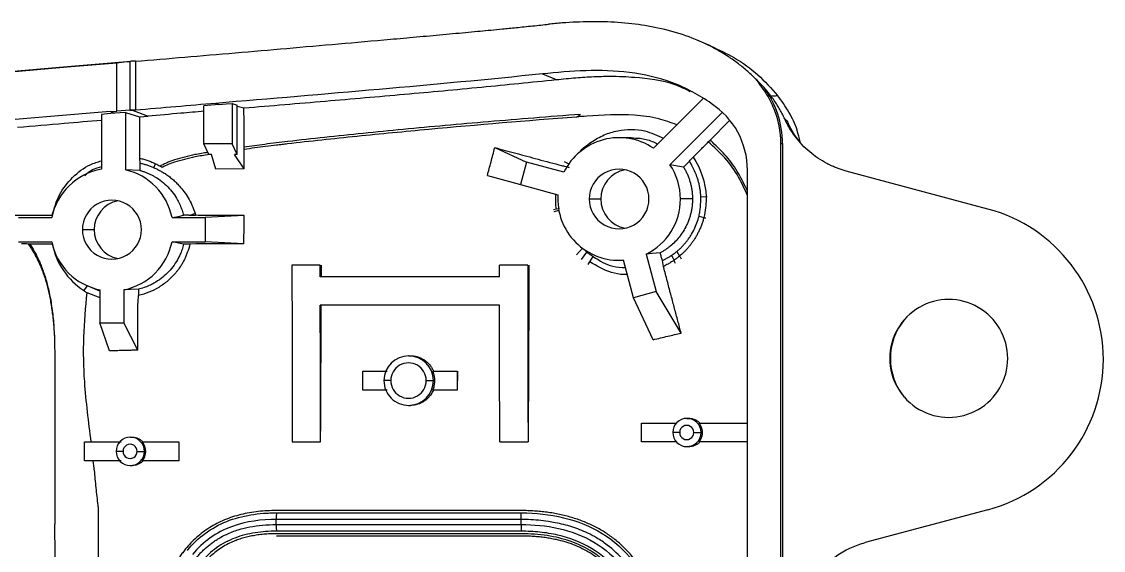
# Model space of a CAD drawing. Header units: millimetres. Extents: x 405 to 507, y -86 to 86.
# Drawn here: x 460.95 to 506.79, y 63.4 to 85.82 of the extents above; entities that cross this region are included whole.
import ezdxf

# ---------------------------------------------------------------- set-up
doc = ezdxf.new("R2010")
doc.units = ezdxf.units.MM

msp = doc.modelspace()

# ---------------------------------------------------------------- linework, layer by layer
at = {"color": 7, "linetype": 'Continuous', "lineweight": 25}
for p, q in [((490.143, 84.8), (489.601, 85.027)), ((464.985, 82.029), (464.985, 84.078)), ((465.534, 84.133), (465.574, 84.142)), ((465.534, 84.133), (465.534, 82.071)), ((465.781, 84.138), (465.781, 82.065)), ((483.016, 83.605), (483.605, 83.362)), ((487.723, 80.455), (489.849, 82.582)), ((465.531, 82.071), (464.985, 82.029)), ((465.781, 82.065), (465.534, 82.071)), ((469.303, 82.307), (468.674, 82.254)), ((468.674, 80.632), (468.674, 82.254)), ((469.177, 82.354), (469.303, 82.307)), ((469.874, 82.355), (470.086, 82.273)), ((469.874, 82.355), (469.874, 80.632)), ((470.086, 80.185), (470.086, 82.273)), ((464.33, 81.884), (464.33, 79.562)), ((464.706, 82.006), (464.985, 82.029)), ((464.706, 82.006), (464.901, 81.933)), ((465.35, 81.971), (464.901, 81.933)), ((465.35, 81.971), (465.947, 81.784)), ((465.35, 81.971), (465.35, 79.536)), ((465.672, 82.053), (466.307, 81.815)), ((465.947, 81.784), (466.307, 81.815)), ((490.647, 81.977), (488.424, 79.754)), ((493.289, 81.693), (493.388, 81.61)), ((490.923, 81.595), (490.14, 80.811)), ((486.779, 80.9), (486.27, 80.9)), ((490.048, 80.718), (490.14, 80.811)), ((469.874, 80.632), (468.674, 80.632)), ((468.886, 80.185), (468.674, 80.632)), ((470.086, 80.185), (469.874, 80.632)), ((470.375, 80.404), (470.375, 80.504)), ((481.002, 80.479), (482.344, 79.866)), ((493.109, 80.65), (493.109, 35.28)), ((493.109, 80.65), (493.193, 80.65)), ((493.193, 80.65), (493.193, -80.65)), ((465.95, 80.03), (465.962, 79.81)), ((465.962, 79.81), (465.961, 79.511)), ((466.555, 79.628), (466.625, 79.796)), ((468.998, 80.185), (468.886, 80.185)), ((469.176, 79.571), (468.998, 80.185)), ((470.086, 80.185), (469.973, 80.185)), ((470.375, 79.572), (469.973, 80.185)), ((482.344, 79.866), (482.087, 78.908)), ((483.933, 79.439), (482.344, 79.866)), ((489.246, 79.899), (488.999, 79.652)), ((465.961, 79.511), (465.35, 79.536)), ((470.375, 79.572), (469.176, 79.571)), ((483.906, 79.701), (484.15, 79.641)), ((488.999, 79.652), (488.424, 79.754)), ((491.709, 35.28), (491.709, 79.524)), ((501.899, 77.875), (495.894, 79.485)), ((480.69, 79.296), (482.087, 78.908)), ((482.087, 78.908), (483.677, 78.482)), ((489.73, 78.393), (490.003, 78.409)), ((485.005, 78.3), (485.495, 78.3)), ((489.379, 78.3), (488.869, 78.3)), ((460.819, 77.51), (462.226, 77.51)), ((467.324, 77.51), (468.731, 77.51)), ((467.996, 77.608), (467.807, 77.608)), ((468.042, 77.608), (467.996, 77.608)), ((468.042, 77.608), (468.324, 77.608)), ((468.426, 77.607), (468.324, 77.608)), ((470.387, 77.607), (468.731, 77.51)), ((468.731, 77.51), (468.731, 76.49)), ((483.746, 77.895), (483.493, 77.835)), ((489.658, 77.575), (489.861, 77.519)), ((489.883, 77.63), (489.861, 77.519)), ((463.525, 77), (464.025, 77)), ((460.819, 76.49), (462.226, 76.49)), ((461.295, 76.392), (461.229, 76.392)), ((467.324, 76.49), (468.731, 76.49)), ((467.815, 76.39), (467.324, 76.49)), ((468.084, 76.39), (467.815, 76.39)), ((468.333, 76.393), (468.084, 76.39)), ((470.367, 76.394), (468.731, 76.49)), ((484.833, 76.112), (484.908, 76.049)), ((484.674, 75.736), (484.908, 76.049)), ((485.031, 75.635), (485.176, 75.857)), ((486.27, 75.7), (486.453, 75.7)), ((486.877, 74.116), (486.451, 75.706)), ((487.409, 75.963), (487.835, 74.373)), ((488.152, 75.445), (488.102, 75.69)), ((488.72, 76.08), (488.835, 75.88)), ((481.202, 75), (481.202, 75.5)), ((463.719, 74.61), (463.58, 74.42)), ((464.265, 74.387), (463.673, 74.646)), ((464.265, 74.451), (464.265, 73.043)), ((465.285, 74.451), (465.285, 73.043)), ((465.904, 74.473), (465.903, 74.208)), ((487.835, 74.373), (486.877, 74.116)), ((488.897, 72.614), (487.835, 74.373)), ((465.881, 73.793), (465.889, 73.949)), ((465.889, 73.949), (465.903, 74.208)), ((487.711, 72.331), (486.877, 74.116)), ((464.265, 73.043), (465.285, 73.043)), ((464.674, 71.863), (464.265, 73.043)), ((465.875, 71.893), (465.285, 73.043)), ((477.352, 71.65), (477.435, 71.65)), ((497.739, 71.541), (497.765, 71.541)), ((475.41, 70.2), (475.409, 71)), ((475.409, 71), (476.438, 71)), ((476.595, 70.6), (476.302, 70.6)), ((478.095, 70.6), (478.401, 70.6)), ((478.379, 71), (479.407, 71)), ((479.407, 71), (479.408, 70.2)), ((479.427, 70.2), (479.431, 71)), ((476.439, 70.2), (475.41, 70.2)), ((479.408, 70.2), (478.379, 70.2)), ((477.352, 69.55), (477.425, 69.55)), ((487.211, 68), (487.211, 68.8)), ((487.211, 68.8), (488.696, 68.8)), ((489.143, 69), (489.24, 69)), ((489.652, 68.8), (491.709, 68.8)), ((488.837, 68.4), (488.544, 68.4)), ((489.437, 68.4), (489.743, 68.4)), ((463.617, 67.2), (463.616, 68)), ((463.616, 68), (465.168, 68)), ((465.555, 68.2), (465.64, 68.2)), ((466.063, 68), (467.615, 68)), ((467.615, 68), (467.616, 67.2)), ((467.629, 67.2), (467.633, 68)), ((473.613, 68), (473.62, 68)), ((482.409, 68), (482.414, 68)), ((488.696, 68), (487.211, 68)), ((491.709, 68), (489.653, 68)), ((465.248, 67.6), (464.955, 67.6)), ((465.848, 67.6), (466.155, 67.6)), ((489.143, 67.8), (489.238, 67.8)), ((465.169, 67.2), (463.617, 67.2)), ((463.973, 67.2), (464.007, 66.884)), ((465.555, 67), (465.646, 67)), ((467.616, 67.2), (466.063, 67.2)), ((501.899, 65.125), (496.701, 63.731)), ((471.742, 64.496), (471.742, 64.712)), ((482.12, 64.496), (482.12, 64.712))]:
    msp.add_line(p, q, dxfattribs=at)
at = {"color": 8, "linetype": 'Continuous', "lineweight": 25}
for p, q in [((483.939, 79.896), (484.136, 79.785)), ((483.716, 77.813), (483.504, 77.759)), ((484.716, 76.215), (484.46, 75.926)), ((463.71, 74.337), (464.265, 74.126))]:
    msp.add_line(p, q, dxfattribs=at)
at = {"color": 7, "linetype": 'Continuous', "lineweight": 25, "flags": 128}
for points in [[(459.619, 83.636), (462.548, 83.885), (465.574, 84.142)], [(460.187, 83.67), (462.874, 83.899), (464.985, 84.078)], [(464.985, 84.078), (465.293, 84.109), (465.534, 84.133)], [(465.781, 84.138), (465.665, 84.14), (465.574, 84.142)], [(492.855, 82.656), (492.779, 82.663), (492.702, 82.67)], [(465.531, 82.071), (465.61, 82.06), (465.672, 82.053)], [(469.303, 82.307), (469.622, 82.334), (469.874, 82.355)], [(470.086, 82.235), (470.198, 82.206), (470.373, 82.161)], [(464.706, 82.006), (462.176, 81.791), (460.187, 81.622)], [(464.901, 81.933), (464.581, 81.905), (464.33, 81.884)], [(490.222, 80.704), (490.181, 80.759), (490.14, 80.811)], [(489.405, 80.074), (489.411, 80.08), (489.415, 80.085)], [(467.324, 77.51), (467.596, 77.565), (467.807, 77.608)], [(489.861, 77.519), (489.907, 77.507), (489.944, 77.497)], [(470.367, 76.394), (470.372, 76.7), (470.377, 76.941)], [(488.015, 76.018), (487.676, 75.986), (487.409, 75.963)], [(473.655, 75), (473.656, 75.28), (473.658, 75.5)], [(484.962, 75.529), (485.001, 75.588), (485.031, 75.635)], [(488.178, 75.32), (488.164, 75.39), (488.152, 75.445)], [(465.904, 74.473), (465.558, 74.46), (465.285, 74.451)], [(462.355, 71.711), (462.355, 71.666), (462.356, 71.621)]]:
    msp.add_lwpolyline(points, dxfattribs=at)
at = {"color": 7, "linetype": 'Continuous', "lineweight": 25}
for centre, radius, start, end in [((488.346, 79.524), 3.363, 359.9976, 57.1396), ((486.27, 78.301), 2.599, 55.988, 154.0193), ((464.775, 77), 2.6, 99.8658, 168.6884), ((464.774, 77), 2.6, 11.312, 77.2057), ((486.27, 78.3), 1.264, 359.989, 180.011), ((486.759, 78.3), 1.265, 101.1724, 180.0055), ((486.268, 78.3), 2.6, 359.9994, 33.9992), ((486.27, 78.3), 2.6, 175.986, 273.9995), ((464.775, 77), 1.25, 359.989, 180.011), ((465.275, 77), 1.25, 101.5527, 180.0055), ((486.27, 78.3), 1.264, 179.989, 0.011), ((486.759, 78.3), 1.265, 179.9945, 258.8276), ((486.269, 78.3), 2.6, 296.0031, 0.0032), ((500.19, 71.5), 6.6, 285.0117, 74.9883), ((464.775, 77), 1.25, 179.989, 0.011), ((465.275, 77), 1.25, 179.9945, 258.4473), ((464.775, 77), 2.6, 191.3118, 258.6767), ((464.775, 77), 2.6, 281.3293, 348.6882), ((500.239, 71.542), 2.499, 359.9888, 180.0112), ((500.353, 71.542), 2.588, 140.7717, 180.0009), ((477.352, 70.6), 1.05, 90.0073, 180.0073), ((477.351, 70.6), 1.05, 359.9927, 89.9927), ((500.239, 71.541), 2.499, 179.9888, 0.0112), ((500.353, 71.541), 2.588, 179.9991, 219.2283), ((477.345, 70.6), 0.75, 359.9883, 180.0117), ((477.352, 70.6), 1.05, 179.9927, 269.9927), ((477.345, 70.6), 0.75, 179.9883, 0.0117), ((477.351, 70.6), 1.05, 270.0073, 0.0073), ((489.143, 68.4), 0.6, 90.0073, 180.0073), ((489.143, 68.4), 0.6, 359.9927, 89.9927), ((489.143, 68.4), 0.6, 179.9927, 269.9927), ((489.137, 68.4), 0.3, 359.9883, 180.0117), ((489.137, 68.4), 0.3, 179.9883, 0.0117), ((489.143, 68.4), 0.6, 270.0073, 0.0073), ((465.555, 67.6), 0.6, 90.0073, 180.0073), ((465.548, 67.6), 0.3, 359.9883, 180.0117), ((465.555, 67.6), 0.6, 359.9927, 89.9927), ((465.555, 67.6), 0.6, 179.9927, 269.9927), ((465.548, 67.6), 0.3, 179.9883, 0.0117), ((465.555, 67.6), 0.6, 270.0073, 0.0073)]:
    msp.add_arc(centre, radius, start, end, dxfattribs=at)
for points, knots in [([(492.043, 83.4), (491.982, 83.46), (491.86, 83.58), (491.67, 83.751), (491.474, 83.916), (491.272, 84.075), (491.063, 84.226), (490.849, 84.371), (490.628, 84.509), (490.402, 84.64), (489.904, 84.906), (489.086, 85.253), (487.953, 85.563), (486.789, 85.748), (485.63, 85.825), (484.645, 85.813), (483.958, 85.771), (483.567, 85.739), (483.373, 85.719), (483.276, 85.709)], [0, 0, 0, 0, 0.027324, 0.054627, 0.081943, 0.109307, 0.136753, 0.164315, 0.192026, 0.21992, 0.248028, 0.37247, 0.50332, 0.622554, 0.748894, 0.874449, 0.937465, 0.968895, 1, 1, 1, 1]), ([(465.781, 84.138), (467.142, 84.254), (468.557, 84.374), (470.729, 84.561), (471.46, 84.624), (472.92, 84.751), (473.649, 84.814), (475.11, 84.942), (475.844, 85.007), (476.945, 85.106), (477.311, 85.138), (478.056, 85.206), (478.432, 85.24), (478.987, 85.291), (479.17, 85.308), (479.534, 85.342), (479.716, 85.359), (480.061, 85.391), (480.224, 85.406), (480.536, 85.436), (480.686, 85.45), (480.994, 85.48), (481.153, 85.495), (481.503, 85.529), (481.694, 85.548), (482.124, 85.591), (482.366, 85.615), (482.845, 85.664), (483.077, 85.688), (483.276, 85.709)], [0, 0, 0, 0, 0.25, 0.25, 0.375, 0.375, 0.5, 0.5, 0.625, 0.625, 0.6875, 0.6875, 0.75, 0.75, 0.78125, 0.78125, 0.8125, 0.8125, 0.84375, 0.84375, 0.875, 0.875, 0.90625, 0.90625, 0.9375, 0.9375, 0.96875, 0.96875, 1, 1, 1, 1]), ([(490.139, 84.793), (490.485, 84.634), (491.2, 84.305), (492.173, 83.596), (492.717, 82.99), (492.988, 82.687)], [0, 0, 0, 0, 0.318439, 0.659614, 1, 1, 1, 1]), ([(490.176, 82.356), (489.92, 82.522), (489.659, 82.683), (489.115, 82.982), (488.828, 83.12), (487.942, 83.451), (487.323, 83.583), (485.472, 83.816), (484.234, 83.728), (483.016, 83.605)], [0, 0, 0, 0, 0.125, 0.125, 0.25, 0.25, 0.5, 0.5, 1, 1, 1, 1]), ([(483.605, 83.362), (483.884, 83.389), (484.412, 83.441), (485.164, 83.491), (485.828, 83.509), (486.406, 83.5), (487.335, 83.437), (488.329, 83.322), (489.068, 82.967), (489.284, 82.863)], [0, 0, 0, 0, 0.145608, 0.276017, 0.39111, 0.49099, 0.575826, 0.87585, 1, 1, 1, 1]), ([(470.373, 82.161), (471.523, 82.258), (473.792, 82.449), (477.148, 82.74), (480.409, 83.037), (482.55, 83.255), (483.605, 83.362)], [0, 0, 0, 0, 0.2605516, 0.5140405, 0.7605085, 1, 1, 1, 1]), ([(492.043, 83.4), (492.118, 83.299), (492.192, 83.198), (492.341, 82.996), (492.416, 82.894), (492.618, 82.577), (492.962, 81.905), (493.109, 81.154), (493.109, 80.65)], [0, 0, 0, 0, 0.125, 0.125, 0.25, 0.25, 0.5, 1, 1, 1, 1]), ([(492.41, 83.028), (492.396, 83.043), (492.367, 83.075), (492.326, 83.119), (492.281, 83.166), (492.233, 83.215), (492.175, 83.273), (492.11, 83.337), (492.066, 83.378), (492.043, 83.4)], [0, 0, 0, 0, 0.090002, 0.185302, 0.285955, 0.420494, 0.571459, 0.775258, 1, 1, 1, 1]), ([(492.702, 82.67), (492.678, 82.701), (492.631, 82.761), (492.535, 82.882), (492.46, 82.969), (492.41, 83.028)], [0, 0, 0, 0, 0.250632, 0.500853, 1, 1, 1, 1]), ([(493.289, 81.693), (493.257, 81.76), (493.194, 81.894), (493.086, 82.091), (492.969, 82.287), (492.841, 82.481), (492.749, 82.607), (492.702, 82.67)], [0, 0, 0, 0, 0.193531, 0.389904, 0.589521, 0.792765, 1, 1, 1, 1]), ([(493.942, 80.72), (493.904, 80.886), (493.8, 81.327), (493.486, 82.001), (493.154, 82.459), (492.988, 82.687)], [0, 0, 0, 0, 0.231402, 0.615932, 1, 1, 1, 1]), ([(460.777, 81.345), (461.436, 81.401), (462.621, 81.502), (463.805, 81.602), (464.33, 81.647)], [0, 0, 0, 0, 0.556798, 1, 1, 1, 1]), ([(468.674, 82.017), (468.348, 81.989), (467.559, 81.922), (466.77, 81.855), (466.307, 81.815)], [0, 0, 0, 0, 0.413135, 1, 1, 1, 1]), ([(484.458, 81.775), (482.351, 81.614), (480.264, 81.439), (477.18, 81.154), (476.159, 81.055), (474.16, 80.851), (473.177, 80.745), (472.216, 80.635)], [0, 0, 0, 0, 0.5, 0.5, 0.75, 0.75, 1, 1, 1, 1]), ([(484.63, 81.888), (483.97, 81.837), (482.672, 81.737), (480.761, 81.578), (478.92, 81.417), (477.148, 81.253), (475.445, 81.085), (473.812, 80.915), (472.748, 80.794), (472.227, 80.736)], [0, 0, 0, 0, 0.15948, 0.313413, 0.461802, 0.60465, 0.741962, 0.873744, 1, 1, 1, 1]), ([(484.458, 81.775), (484.487, 81.794), (484.543, 81.833), (484.601, 81.87), (484.63, 81.888)], [0, 0, 0, 0, 0.500144, 1, 1, 1, 1]), ([(488.714, 81.446), (488.461, 81.538), (487.88, 81.749), (486.59, 81.923), (485.57, 81.854), (484.897, 81.809)], [0, 0, 0, 0, 0.208695, 0.47805, 1, 1, 1, 1]), ([(495.894, 79.485), (495.838, 79.501), (495.725, 79.532), (495.558, 79.589), (495.394, 79.653), (495.233, 79.724), (494.996, 79.842), (494.692, 80.023), (494.34, 80.289), (494.02, 80.592), (493.766, 80.892), (493.569, 81.173), (493.417, 81.427), (493.331, 81.604), (493.289, 81.693)], [0, 0, 0, 0, 0.049964, 0.099795, 0.14959, 0.199446, 0.249461, 0.37446, 0.499618, 0.624127, 0.748796, 0.832571, 0.916153, 1, 1, 1, 1]), ([(493.388, 81.61), (493.512, 81.333), (493.648, 81.033), (493.87, 80.797), (493.888, 80.778)], [0, 0, 0, 0, 0.919423, 1, 1, 1, 1]), ([(484.598, 80.281), (484.599, 80.282), (484.727, 80.457), (485.078, 80.716), (485.617, 81.035), (486.381, 81.262), (487.281, 81.282), (487.886, 80.995), (488.142, 80.874)], [0, 0, 0, 0, 0.00046, 0.168334, 0.330495, 0.486194, 0.782624, 1, 1, 1, 1]), ([(472.227, 80.736), (471.902, 80.697), (471.285, 80.623), (470.668, 80.542), (470.375, 80.504)], [0, 0, 0, 0, 0.525576, 1, 1, 1, 1]), ([(486.778, 80.889), (486.905, 80.888), (487.206, 80.884), (487.589, 80.79), (487.822, 80.671), (487.899, 80.631)], [0, 0, 0, 0, 0.326756, 0.775709, 1, 1, 1, 1]), ([(489.415, 80.085), (489.52, 80.189), (489.731, 80.401), (489.942, 80.612), (490.048, 80.718)], [0, 0, 0, 0, 0.49551, 1, 1, 1, 1]), ([(491.709, 78.445), (491.59, 78.71), (491.334, 79.277), (490.785, 80.063), (490.292, 80.501), (490.048, 80.718)], [0, 0, 0, 0, 0.305817, 0.656352, 1, 1, 1, 1]), ([(472.216, 80.635), (472.148, 80.626), (472.065, 80.617), (471.909, 80.598), (471.832, 80.589), (471.6, 80.56), (471.445, 80.541), (470.984, 80.484), (470.678, 80.444), (470.375, 80.404)], [0, 0, 0, 0, 0.125, 0.125, 0.25, 0.25, 0.5, 0.5, 1, 1, 1, 1]), ([(470.375, 79.572), (470.376, 79.71), (470.376, 79.988), (470.375, 80.265), (470.375, 80.404)], [0, 0, 0, 0, 0.499356, 1, 1, 1, 1]), ([(480.69, 79.296), (480.715, 79.39), (480.765, 79.582), (480.841, 79.873), (480.92, 80.173), (480.974, 80.376), (481.002, 80.479)], [0, 0, 0, 0, 0.23975, 0.486328, 0.739742, 1, 1, 1, 1]), ([(481.002, 80.479), (481.298, 80.399), (481.909, 80.235), (482.853, 79.982), (483.5, 79.808), (483.833, 79.719)], [0, 0, 0, 0, 0.3138, 0.6471, 1, 1, 1, 1]), ([(462.243, 77.608), (462.33, 77.906), (462.504, 78.501), (463.087, 79.234), (463.712, 79.735), (464.169, 79.869), (464.33, 79.917)], [0, 0, 0, 0, 0.2822354, 0.5647573, 0.8473324, 1, 1, 1, 1]), ([(465.95, 80.03), (466.009, 80.016), (466.126, 79.987), (466.297, 79.932), (466.464, 79.87), (466.571, 79.82), (466.625, 79.796)], [0, 0, 0, 0, 0.2543694, 0.5052975, 0.7535704, 1, 1, 1, 1]), ([(466.555, 79.628), (466.507, 79.647), (466.412, 79.686), (466.264, 79.735), (466.115, 79.777), (466.013, 79.799), (465.962, 79.81)], [0, 0, 0, 0, 0.248543, 0.497775, 0.748131, 1, 1, 1, 1]), ([(466.625, 79.796), (466.657, 79.78), (466.721, 79.748), (466.784, 79.713), (466.815, 79.695)], [0, 0, 0, 0, 0.49801, 1, 1, 1, 1]), ([(467.43, 79.961), (467.377, 79.942), (467.272, 79.904), (467.117, 79.839), (466.964, 79.77), (466.865, 79.72), (466.815, 79.695)], [0, 0, 0, 0, 0.251374, 0.501634, 0.751076, 1, 1, 1, 1]), ([(468.899, 80.185), (468.697, 80.153), (468.199, 80.076), (467.714, 79.941), (467.425, 79.861)], [0, 0, 0, 0, 0.404936, 1, 1, 1, 1]), ([(489.73, 78.393), (489.728, 78.446), (489.722, 78.552), (489.702, 78.709), (489.675, 78.867), (489.637, 79.023), (489.582, 79.212), (489.5, 79.429), (489.386, 79.671), (489.293, 79.823), (489.246, 79.899)], [0, 0, 0, 0, 0.099172, 0.198434, 0.2981, 0.398484, 0.499892, 0.666105, 0.832383, 1, 1, 1, 1]), ([(464.33, 79.665), (464.202, 79.629), (463.939, 79.555), (463.73, 79.377), (463.623, 79.286)], [0, 0, 0, 0, 0.483985, 1, 1, 1, 1]), ([(465.961, 79.511), (466.006, 79.498), (466.095, 79.473), (466.225, 79.426), (466.353, 79.372), (466.479, 79.311), (466.663, 79.21), (466.894, 79.052), (467.154, 78.817), (467.379, 78.552), (467.547, 78.288), (467.666, 78.044), (467.75, 77.827), (467.788, 77.68), (467.807, 77.608)], [0, 0, 0, 0, 0.0497472, 0.0994742, 0.1492913, 0.1993163, 0.2496725, 0.375277, 0.4996565, 0.6269795, 0.7497685, 0.8363779, 0.9195432, 1, 1, 1, 1]), ([(466.555, 79.628), (466.607, 79.605), (466.715, 79.557), (466.873, 79.472), (467.031, 79.375), (467.188, 79.264), (467.344, 79.14), (467.495, 79.001), (467.66, 78.829), (467.836, 78.614), (468.014, 78.345), (468.179, 78.034), (468.259, 77.804), (468.301, 77.684)], [0, 0, 0, 0, 0.064103, 0.130516, 0.199313, 0.270566, 0.344339, 0.420688, 0.499662, 0.609366, 0.729118, 0.85919, 1, 1, 1, 1]), ([(488.999, 79.652), (489.026, 79.607), (489.079, 79.517), (489.148, 79.376), (489.208, 79.232), (489.26, 79.085), (489.303, 78.935), (489.324, 78.832), (489.334, 78.781)], [0, 0, 0, 0, 0.16765, 0.334097, 0.499945, 0.665805, 0.832288, 1, 1, 1, 1]), ([(489.334, 78.781), (489.343, 78.728), (489.361, 78.623), (489.376, 78.462), (489.378, 78.354), (489.379, 78.3)], [0, 0, 0, 0, 0.330883, 0.66416, 1, 1, 1, 1]), ([(489.716, 77.995), (489.722, 78.062), (489.734, 78.194), (489.731, 78.327), (489.73, 78.393)], [0, 0, 0, 0, 0.503185, 1, 1, 1, 1]), ([(489.379, 78.3), (489.378, 78.245), (489.376, 78.137), (489.36, 77.974), (489.335, 77.812), (489.299, 77.652), (489.252, 77.494), (489.195, 77.337), (489.11, 77.144), (488.989, 76.923), (488.824, 76.687), (488.639, 76.476), (488.5, 76.357), (488.431, 76.297)], [0, 0, 0, 0, 0.0707, 0.141327, 0.212028, 0.282987, 0.354421, 0.426578, 0.499722, 0.630123, 0.755631, 0.878272, 1, 1, 1, 1]), ([(489.658, 77.575), (489.671, 77.645), (489.697, 77.784), (489.71, 77.925), (489.716, 77.995)], [0, 0, 0, 0, 0.503307, 1, 1, 1, 1]), ([(470.387, 77.607), (470.006, 77.607), (469.352, 77.607), (468.699, 77.607), (468.426, 77.607)], [0, 0, 0, 0, 0.581631, 1, 1, 1, 1]), ([(470.377, 76.941), (470.378, 77.051), (470.382, 77.272), (470.385, 77.495), (470.387, 77.607)], [0, 0, 0, 0, 0.500191, 1, 1, 1, 1]), ([(488.72, 76.08), (488.756, 76.11), (488.828, 76.171), (488.93, 76.271), (489.03, 76.378), (489.125, 76.494), (489.217, 76.617), (489.329, 76.787), (489.453, 77.009), (489.574, 77.286), (489.63, 77.478), (489.658, 77.575)], [0, 0, 0, 0, 0.079753, 0.1605378, 0.2426447, 0.326381, 0.4120649, 0.5000204, 0.6677541, 0.8338334, 1, 1, 1, 1]), ([(489.861, 77.519), (489.846, 77.463), (489.815, 77.352), (489.759, 77.192), (489.697, 77.039), (489.63, 76.895), (489.558, 76.759), (489.483, 76.631), (489.405, 76.511), (489.325, 76.399), (489.244, 76.295), (489.162, 76.198), (489.08, 76.108), (488.998, 76.026), (488.916, 75.95), (488.862, 75.903), (488.835, 75.88)], [0, 0, 0, 0, 0.08812, 0.173611, 0.2565, 0.336803, 0.414533, 0.489699, 0.562312, 0.632382, 0.699918, 0.764932, 0.827436, 0.887441, 0.944959, 1, 1, 1, 1]), ([(461.229, 76.392), (461.267, 76.336), (461.345, 76.224), (461.454, 76.048), (461.558, 75.862), (461.655, 75.666), (461.747, 75.462), (461.831, 75.249), (461.91, 75.027), (461.982, 74.797), (462.047, 74.559), (462.105, 74.313), (462.158, 74.06), (462.203, 73.799), (462.243, 73.531), (462.276, 73.256), (462.304, 72.974), (462.326, 72.684), (462.336, 72.489), (462.341, 72.39)], [0, 0, 0, 0, 0.04798, 0.097223, 0.147746, 0.199567, 0.252706, 0.307182, 0.363014, 0.420219, 0.478814, 0.538815, 0.600238, 0.663104, 0.727439, 0.793288, 0.860676, 0.929592, 1, 1, 1, 1]), ([(461.295, 76.392), (461.333, 76.332), (461.408, 76.213), (461.512, 76.032), (461.608, 75.85), (461.695, 75.667), (461.814, 75.39), (461.952, 75), (462.099, 74.452), (462.218, 73.828), (462.305, 73.125), (462.329, 72.64), (462.341, 72.39)], [0, 0, 0, 0, 0.050755, 0.10062, 0.14966, 0.197946, 0.245553, 0.365945, 0.493425, 0.652154, 0.820778, 1, 1, 1, 1]), ([(467.815, 76.39), (467.805, 76.351), (467.785, 76.274), (467.749, 76.16), (467.701, 76.03), (467.637, 75.884), (467.527, 75.672), (467.362, 75.421), (467.127, 75.153), (466.859, 74.918), (466.597, 74.747), (466.353, 74.623), (466.135, 74.536), (465.982, 74.494), (465.904, 74.473)], [0, 0, 0, 0, 0.04227, 0.083799, 0.125019, 0.187143, 0.24964, 0.374877, 0.499087, 0.620202, 0.749017, 0.829643, 0.913076, 1, 1, 1, 1]), ([(470.367, 76.394), (469.983, 76.401), (469.618, 76.401), (468.961, 76.397), (468.672, 76.392), (468.446, 76.395)], [0, 0, 0, 0, 0.5, 0.5, 1, 1, 1, 1]), ([(484.718, 76.217), (484.737, 76.199), (484.774, 76.164), (484.813, 76.129), (484.833, 76.112)], [0, 0, 0, 0, 0.4993063, 1, 1, 1, 1]), ([(488.428, 76.295), (488.396, 76.269), (488.331, 76.218), (488.229, 76.146), (488.124, 76.079), (488.051, 76.038), (488.015, 76.018)], [0, 0, 0, 0, 0.251563, 0.501402, 0.750538, 1, 1, 1, 1]), ([(467.97, 76.025), (467.951, 75.975), (467.915, 75.876), (467.849, 75.731), (467.775, 75.591), (467.68, 75.435), (467.581, 75.297), (467.507, 75.206), (467.481, 75.174)], [0, 0, 0, 0, 0.161898, 0.323198, 0.483902, 0.644083, 0.875114, 1, 1, 1, 1]), ([(484.908, 76.049), (484.951, 76.015), (485.038, 75.948), (485.13, 75.887), (485.176, 75.857)], [0, 0, 0, 0, 0.494803, 1, 1, 1, 1]), ([(485.176, 75.857), (485.441, 75.687), (485.858, 75.418), (486.353, 75.402), (486.534, 75.396)], [0, 0, 0, 0, 0.63322, 1, 1, 1, 1]), ([(488.102, 75.69), (488.087, 75.744), (488.058, 75.854), (488.029, 75.963), (488.015, 76.018)], [0, 0, 0, 0, 0.49599, 1, 1, 1, 1]), ([(488.102, 75.69), (488.142, 75.71), (488.224, 75.751), (488.344, 75.818), (488.421, 75.866), (488.46, 75.89)], [0, 0, 0, 0, 0.3304241, 0.6638406, 1, 1, 1, 1]), ([(488.594, 75.7), (488.559, 75.676), (488.478, 75.622), (488.332, 75.535), (488.216, 75.477), (488.152, 75.445)], [0, 0, 0, 0, 0.246504, 0.580486, 1, 1, 1, 1]), ([(488.461, 75.891), (488.506, 75.921), (488.595, 75.981), (488.679, 76.047), (488.72, 76.08)], [0, 0, 0, 0, 0.511165, 1, 1, 1, 1]), ([(488.462, 75.89), (488.47, 75.889), (488.488, 75.887), (488.507, 75.876), (488.521, 75.861), (488.532, 75.837), (488.549, 75.799), (488.57, 75.751), (488.586, 75.715), (488.594, 75.7)], [0, 0, 0, 0, 0.072108, 0.151795, 0.241796, 0.327004, 0.493221, 0.777521, 1, 1, 1, 1]), ([(488.835, 75.88), (488.806, 75.857), (488.757, 75.817), (488.677, 75.756), (488.624, 75.72), (488.594, 75.7)], [0, 0, 0, 0, 0.362412, 0.634603, 1, 1, 1, 1]), ([(472.406, 75.5), (472.407, 74.25), (472.41, 71.75), (472.412, 69.25), (472.413, 68)], [0, 0, 0, 0, 0.499972, 1, 1, 1, 1]), ([(482.401, 75.5), (482.402, 74.25), (482.405, 71.75), (482.408, 69.25), (482.409, 68)], [0, 0, 0, 0, 0.50002, 1, 1, 1, 1]), ([(482.45, 75.5), (482.444, 74.212), (482.432, 71.713), (482.42, 69.212), (482.414, 68)], [0, 0, 0, 0, 0.515314, 1, 1, 1, 1]), ([(488.897, 72.614), (488.851, 72.786), (488.758, 73.134), (488.618, 73.663), (488.474, 74.204), (488.327, 74.758), (488.228, 75.131), (488.178, 75.32)], [0, 0, 0, 0, 0.190182, 0.385218, 0.585166, 0.790077, 1, 1, 1, 1]), ([(467.481, 75.174), (467.378, 75.05), (467.264, 74.934), (467.022, 74.726), (466.637, 74.449), (466.201, 74.277), (465.903, 74.208)], [0, 0, 0, 0, 0.25, 0.25, 0.5, 1, 1, 1, 1]), ([(481.202, 75), (479.927, 75), (477.395, 75), (474.862, 75), (473.606, 75)], [0, 0, 0, 0, 0.50385, 1, 1, 1, 1]), ([(463.711, 74.337), (463.653, 73.705), (463.536, 72.447), (463.585, 70.324), (463.776, 68.85), (463.886, 68)], [0, 0, 0, 0, 0.299298, 0.595716, 1, 1, 1, 1]), ([(465.875, 71.893), (465.876, 72.095), (465.877, 72.507), (465.879, 73.14), (465.88, 73.572), (465.881, 73.793)], [0, 0, 0, 0, 0.318436, 0.65176, 1, 1, 1, 1]), ([(481.204, 73.8), (479.944, 73.8), (477.412, 73.8), (474.88, 73.8), (473.607, 73.8)], [0, 0, 0, 0, 0.497479, 1, 1, 1, 1]), ([(473.613, 68), (473.612, 68.967), (473.61, 70.9), (473.608, 72.833), (473.607, 73.8)], [0, 0, 0, 0, 0.500022, 1, 1, 1, 1]), ([(473.62, 68), (473.624, 68.965), (473.634, 70.899), (473.644, 72.832), (473.649, 73.8)], [0, 0, 0, 0, 0.499287, 1, 1, 1, 1]), ([(481.209, 68), (481.208, 68.967), (481.207, 70.9), (481.205, 72.833), (481.204, 73.8)], [0, 0, 0, 0, 0.499984, 1, 1, 1, 1]), ([(487.711, 72.331), (487.816, 72.357), (488.024, 72.408), (488.327, 72.481), (488.617, 72.549), (488.805, 72.593), (488.897, 72.614)], [0, 0, 0, 0, 0.262897, 0.516971, 0.762551, 1, 1, 1, 1]), ([(465.875, 71.893), (465.821, 71.891), (465.708, 71.888), (465.53, 71.882), (465.337, 71.876), (465.13, 71.871), (464.908, 71.867), (464.753, 71.864), (464.674, 71.863)], [0, 0, 0, 0, 0.145956, 0.300682, 0.463833, 0.63503, 0.813884, 1, 1, 1, 1]), ([(477.435, 71.65), (477.47, 71.649), (477.539, 71.647), (477.642, 71.631), (477.76, 71.601), (477.889, 71.551), (478.023, 71.474), (478.144, 71.378), (478.249, 71.265), (478.339, 71.139), (478.381, 71.046), (478.402, 71)], [0, 0, 0, 0, 0.083252, 0.16651, 0.250603, 0.375225, 0.499856, 0.624015, 0.750022, 0.87556, 1, 1, 1, 1]), ([(478.379, 70.2), (478.391, 70.232), (478.415, 70.293), (478.437, 70.385), (478.452, 70.473), (478.458, 70.555), (478.459, 70.631), (478.454, 70.7), (478.446, 70.763), (478.435, 70.819), (478.424, 70.868), (478.411, 70.91), (478.4, 70.946), (478.389, 70.975), (478.382, 70.992), (478.379, 71)], [0, 0, 0, 0, 0.123587, 0.239401, 0.347439, 0.4477, 0.540185, 0.624892, 0.70182, 0.770968, 0.832337, 0.885925, 0.931731, 0.969757, 1, 1, 1, 1]), ([(478.398, 70.2), (478.384, 70.169), (478.356, 70.106), (478.302, 70.018), (478.231, 69.922), (478.136, 69.821), (478.014, 69.726), (477.879, 69.649), (477.733, 69.593), (477.581, 69.557), (477.477, 69.552), (477.425, 69.55)], [0, 0, 0, 0, 0.083778, 0.167194, 0.251023, 0.376418, 0.500862, 0.625376, 0.750051, 0.875284, 1, 1, 1, 1]), ([(489.24, 69), (489.267, 68.999), (489.32, 68.997), (489.397, 68.982), (489.466, 68.959), (489.526, 68.931), (489.577, 68.901), (489.626, 68.865), (489.656, 68.837), (489.672, 68.823)], [0, 0, 0, 0, 0.167629, 0.33352, 0.499617, 0.625476, 0.749535, 0.872899, 1, 1, 1, 1]), ([(489.653, 68), (489.668, 68.019), (489.699, 68.056), (489.737, 68.119), (489.767, 68.185), (489.789, 68.255), (489.802, 68.327), (489.808, 68.423), (489.793, 68.543), (489.743, 68.682), (489.682, 68.76), (489.652, 68.8)], [0, 0, 0, 0, 0.083425, 0.166851, 0.25028, 0.333711, 0.417144, 0.500579, 0.662592, 0.829062, 1, 1, 1, 1]), ([(465.64, 68.2), (465.661, 68.199), (465.703, 68.198), (465.766, 68.188), (465.827, 68.172), (465.905, 68.141), (465.998, 68.089), (466.058, 68.03), (466.088, 68)], [0, 0, 0, 0, 0.12556, 0.249723, 0.373994, 0.499875, 0.749364, 1, 1, 1, 1]), ([(466.063, 67.2), (466.161, 67.309), (466.216, 67.454), (466.216, 67.746), (466.16, 67.891), (466.063, 68)], [0, 0, 0, 0, 0.5, 0.5, 1, 1, 1, 1]), ([(489.693, 68), (489.676, 67.983), (489.644, 67.949), (489.589, 67.907), (489.531, 67.872), (489.468, 67.842), (489.424, 67.829), (489.401, 67.822)], [0, 0, 0, 0, 0.197653, 0.394281, 0.592113, 0.793332, 1, 1, 1, 1]), ([(489.401, 67.822), (489.398, 67.821), (489.391, 67.819), (489.378, 67.816), (489.354, 67.811), (489.321, 67.805), (489.279, 67.801), (489.251, 67.8), (489.238, 67.8)], [0, 0, 0, 0, 0.062854, 0.125607, 0.250853, 0.500609, 0.750901, 1, 1, 1, 1]), ([(466.092, 67.2), (466.077, 67.185), (466.049, 67.154), (466, 67.115), (465.948, 67.08), (465.873, 67.042), (465.773, 67.007), (465.688, 67.002), (465.646, 67)], [0, 0, 0, 0, 0.126403, 0.251074, 0.375397, 0.500764, 0.750883, 1, 1, 1, 1]), ([(464.007, 66.884), (464.009, 66.868), (464.013, 66.841), (464.02, 66.814), (464.023, 66.802)], [0, 0, 0, 0, 0.553856, 1, 1, 1, 1]), ([(464.024, 66.801), (464.047, 66.555), (464.07, 66.308), (464.121, 65.813), (464.15, 65.566), (464.178, 65.317)], [0, 0, 0, 0, 0.5, 0.5, 1, 1, 1, 1]), ([(464.189, 65.234), (464.198, 64.798), (464.197, 64.36), (464.196, 63.482), (464.195, 63.043), (464.194, 61.727), (464.196, 60.85), (464.197, 59.973)], [0, 0, 0, 0, 0.25, 0.25, 0.5, 0.5, 1, 1, 1, 1]), ([(471.753, 65.089), (471.752, 65.089), (471.621, 65.089), (471.362, 65.082), (470.978, 65.052), (470.605, 65), (470.242, 64.924), (469.89, 64.823), (469.551, 64.698), (469.226, 64.547), (468.919, 64.371), (468.631, 64.173), (468.364, 63.955), (468.117, 63.721), (467.972, 63.55), (467.9, 63.465)], [0, 0, 0, 0, 0.000565, 0.090917, 0.179583, 0.266599, 0.352116, 0.436418, 0.519875, 0.602452, 0.684075, 0.764803, 0.844488, 0.922923, 1, 1, 1, 1]), ([(467.973, 63.402), (468.188, 63.669), (468.443, 63.911), (469.007, 64.325), (469.316, 64.498), (469.969, 64.76), (470.311, 64.851), (470.84, 64.939), (471.018, 64.96), (471.29, 64.981), (471.426, 64.989), (471.563, 64.992), (471.655, 64.994), (471.699, 64.994), (471.747, 64.994)], [0, 0, 0, 0, 0.25, 0.25, 0.5, 0.5, 0.75, 0.75, 0.875, 0.875, 0.9375, 0.96875, 0.96875, 1, 1, 1, 1]), ([(471.742, 64.712), (471.123, 64.712), (470.475, 64.639), (469.215, 64.174), (468.62, 63.763), (468.186, 63.223)], [0, 0, 0, 0, 0.5, 0.5, 1, 1, 1, 1]), ([(471.747, 64.994), (471.746, 64.975), (471.744, 64.936), (471.742, 64.833), (471.742, 64.77), (471.742, 64.712)], [0, 0, 0, 0, 0.5, 0.5, 1, 1, 1, 1]), ([(482.12, 64.712), (482.12, 64.77), (482.12, 64.833), (482.122, 64.936), (482.124, 64.975), (482.126, 64.994)], [0, 0, 0, 0, 0.5, 0.5, 1, 1, 1, 1]), ([(487.449, 61.299), (487.429, 61.353), (487.372, 61.509), (487.242, 61.807), (487.035, 62.201), (486.77, 62.604), (486.366, 63.109), (485.891, 63.558), (485.354, 63.919), (484.855, 64.184), (484.272, 64.412), (483.707, 64.554), (483.232, 64.637), (482.852, 64.683), (482.466, 64.708), (482.223, 64.711), (482.12, 64.712)], [0, 0, 0, 0, 0.0255149, 0.0734223, 0.1437213, 0.2222205, 0.2863559, 0.42926, 0.50928, 0.5717594, 0.6788896, 0.7853488, 0.8287809, 0.8924115, 0.9543368, 1, 1, 1, 1]), ([(482.126, 64.994), (483.333, 64.994), (484.558, 64.737), (486.053, 63.811), (486.493, 63.41), (487.227, 62.481), (487.518, 61.953), (487.718, 61.397)], [0, 0, 0, 0, 0.5, 0.5, 0.75, 0.75, 1, 1, 1, 1]), ([(487.818, 61.43), (487.791, 61.501), (487.738, 61.644), (487.646, 61.855), (487.546, 62.063), (487.436, 62.269), (487.317, 62.471), (487.189, 62.67), (487.052, 62.864), (486.906, 63.053), (486.751, 63.236), (486.587, 63.413), (486.415, 63.583), (486.234, 63.746), (486.044, 63.901), (485.847, 64.047), (485.64, 64.184), (485.426, 64.312), (485.205, 64.429), (484.976, 64.536), (484.741, 64.634), (484.499, 64.722), (484.252, 64.8), (484, 64.869), (483.743, 64.928), (483.482, 64.978), (483.217, 65.019), (482.949, 65.05), (482.678, 65.072), (482.405, 65.086), (482.223, 65.088), (482.131, 65.089)], [0, 0, 0, 0, 0.031458, 0.063167, 0.095117, 0.127295, 0.15969, 0.192287, 0.225076, 0.258042, 0.291165, 0.324437, 0.357862, 0.391446, 0.425199, 0.459135, 0.493274, 0.52763, 0.562215, 0.597064, 0.632203, 0.667652, 0.70342, 0.739512, 0.775923, 0.812641, 0.84965, 0.886924, 0.924432, 0.962138, 1, 1, 1, 1]), ([(462.382, 12.475), (462.383, 12.485), (462.387, 12.516), (462.389, 12.579), (462.391, 12.674), (462.392, 12.791), (462.392, 12.92), (462.392, 13.152), (462.392, 13.607), (462.391, 14.489), (462.391, 16.316), (462.39, 20.058), (462.388, 27.683), (462.382, 40.491), (462.374, 53.49), (462.365, 62.137), (462.364, 64.513), (462.364, 64.516)], [0, 0, 0, 0, 0.000621, 0.001815, 0.003624, 0.006064, 0.008569, 0.011051, 0.01945, 0.034792, 0.06189, 0.124717, 0.250461, 0.50131, 0.862943, 0.999868, 1, 1, 1, 1]), ([(468.354, 63.087), (468.393, 63.134), (468.47, 63.227), (468.595, 63.358), (468.726, 63.484), (468.863, 63.602), (469.006, 63.713), (469.154, 63.817), (469.358, 63.945), (469.677, 64.115), (470.116, 64.282), (470.631, 64.408), (471.171, 64.484), (471.547, 64.492), (471.742, 64.496)], [0, 0, 0, 0, 0.047798, 0.095551, 0.143265, 0.190937, 0.238554, 0.2861, 0.333862, 0.428278, 0.57117, 0.703244, 0.846286, 1, 1, 1, 1]), ([(471.746, 64.215), (471.441, 64.214), (471.139, 64.195), (470.55, 64.104), (470.262, 64.031), (469.713, 63.821), (469.452, 63.682), (469.095, 63.426), (468.925, 63.286), (468.745, 63.104), (468.671, 63.022), (468.623, 62.966), (468.601, 62.939), (468.577, 62.909)], [0, 0, 0, 0, 0.25, 0.25, 0.5, 0.5, 0.75, 0.75, 0.875, 0.9375, 0.96875, 0.96875, 1, 1, 1, 1]), ([(471.742, 64.496), (471.742, 64.439), (471.742, 64.376), (471.744, 64.273), (471.745, 64.234), (471.746, 64.215)], [0, 0, 0, 0, 0.5, 0.5, 1, 1, 1, 1]), ([(482.12, 64.496), (482.119, 64.439), (482.119, 64.376), (482.121, 64.273), (482.122, 64.234), (482.123, 64.214)], [0, 0, 0, 0, 0.5, 0.5, 1, 1, 1, 1]), ([(482.12, 64.496), (483.177, 64.496), (484.247, 64.311), (486.163, 63.184), (486.874, 62.264), (487.246, 61.226)], [0, 0, 0, 0, 0.5, 0.5, 1, 1, 1, 1]), ([(486.986, 61.129), (486.812, 61.617), (486.56, 62.074), (485.923, 62.877), (485.54, 63.22), (484.652, 63.753), (484.173, 63.935), (483.422, 64.108), (483.167, 64.149), (482.778, 64.189), (482.648, 64.199), (482.387, 64.211), (482.257, 64.214), (482.123, 64.214)], [0, 0, 0, 0, 0.25, 0.25, 0.5, 0.5, 0.75, 0.75, 0.875, 0.875, 0.9375, 0.9375, 1, 1, 1, 1]), ([(471.753, 64.106), (471.661, 64.105), (471.48, 64.102), (471.215, 64.085), (470.959, 64.057), (470.714, 64.017), (470.479, 63.966), (470.253, 63.903), (470.038, 63.829), (469.807, 63.732), (469.562, 63.607), (469.309, 63.447), (469.076, 63.266), (468.859, 63.065), (468.732, 62.914), (468.668, 62.839)], [0, 0, 0, 0, 0.079731, 0.156664, 0.230956, 0.302783, 0.372337, 0.439832, 0.505498, 0.56959, 0.657494, 0.743736, 0.829058, 0.914223, 1, 1, 1, 1]), ([(482.13, 64.106), (480.961, 64.106), (478.639, 64.106), (475.18, 64.106), (472.89, 64.106), (471.753, 64.106)], [0, 0, 0, 0, 0.337997, 0.67133, 1, 1, 1, 1]), ([(486.89, 61.091), (486.865, 61.16), (486.814, 61.295), (486.727, 61.494), (486.632, 61.687), (486.529, 61.874), (486.417, 62.056), (486.297, 62.233), (486.058, 62.549), (485.663, 62.97), (485.129, 63.36), (484.631, 63.622), (484.188, 63.8), (483.715, 63.938), (483.213, 64.035), (482.681, 64.095), (482.316, 64.102), (482.13, 64.106)], [0, 0, 0, 0, 0.0360954, 0.071878, 0.1074231, 0.142808, 0.1781109, 0.2134106, 0.2487858, 0.3746498, 0.4981769, 0.5750069, 0.6535729, 0.7346713, 0.8190266, 0.9072823, 1, 1, 1, 1]), ([(482.131, 64.024), (482.218, 64.023), (482.389, 64.021), (482.642, 64.008), (482.89, 63.988), (483.131, 63.958), (483.366, 63.92), (483.768, 63.839), (484.32, 63.676), (484.993, 63.355), (485.596, 62.924), (486.026, 62.475), (486.316, 62.077), (486.507, 61.761), (486.676, 61.424), (486.766, 61.187), (486.812, 61.067)], [0, 0, 0, 0, 0.043699, 0.086415, 0.128198, 0.169102, 0.209184, 0.248506, 0.376417, 0.498363, 0.623646, 0.748559, 0.809966, 0.872051, 0.935256, 1, 1, 1, 1]), ([(493.737, 59.867), (493.738, 59.937), (493.74, 60.075), (493.757, 60.283), (493.789, 60.527), (493.844, 60.808), (493.965, 61.23), (494.183, 61.745), (494.548, 62.314), (495.003, 62.814), (495.444, 63.158), (495.82, 63.384), (496.108, 63.526), (496.401, 63.644), (496.601, 63.702), (496.701, 63.731)], [0, 0, 0, 0, 0.039728, 0.079426, 0.119199, 0.181193, 0.243287, 0.370763, 0.500053, 0.629336, 0.756792, 0.818772, 0.880852, 0.9404, 1, 1, 1, 1]), ([(467.9, 63.465), (467.857, 63.412), (467.774, 63.306), (467.66, 63.142), (467.555, 62.977), (467.459, 62.813), (467.371, 62.648), (467.292, 62.483), (467.22, 62.32), (467.154, 62.157), (467.095, 61.996), (467.041, 61.837), (466.993, 61.68), (466.95, 61.525), (466.912, 61.373), (466.878, 61.224), (466.847, 61.078), (466.82, 60.935), (466.797, 60.795), (466.776, 60.659), (466.758, 60.527), (466.742, 60.398), (466.729, 60.274), (466.717, 60.153), (466.708, 60.037), (466.702, 59.96), (466.7, 59.923), (466.7, 59.922)], [0, 0, 0, 0, 0.053873, 0.1064059, 0.1577031, 0.2078491, 0.2569108, 0.3049394, 0.3519728, 0.3980376, 0.4431505, 0.4873205, 0.5305457, 0.5728125, 0.614108, 0.6544175, 0.693725, 0.7320135, 0.7692664, 0.8054672, 0.8405999, 0.8746498, 0.9076029, 0.9394467, 0.97017, 0.9997629, 1, 1, 1, 1])]:
    msp.add_open_spline(points, degree=3, knots=knots, dxfattribs=at)
for points in [[(483.016, 83.605), (478.412, 83.124), (473.793, 82.744), (469.177, 82.354)], [(493.193, 80.65), (493.193, 81.502), (492.915, 82.345), (492.41, 83.028)], [(492.988, 82.687), (492.945, 82.676), (492.901, 82.665), (492.855, 82.656)], [(469.177, 82.355), (468.045, 82.258), (466.913, 82.162), (465.781, 82.065)], [(470.375, 80.504), (470.375, 81.056), (470.374, 81.608), (470.373, 82.161)], [(465.947, 81.784), (465.948, 81.2), (465.949, 80.615), (465.95, 80.03)], [(484.897, 81.809), (484.751, 81.797), (484.605, 81.786), (484.458, 81.775)], [(467.425, 79.861), (467.252, 79.799), (467.078, 79.726), (466.906, 79.641)], [(489.246, 79.899), (489.299, 79.958), (489.352, 80.016), (489.405, 80.074)], [(489.405, 80.074), (489.734, 79.581), (489.933, 78.998), (489.954, 78.406)], [(466.906, 79.641), (466.876, 79.66), (466.846, 79.678), (466.815, 79.695)], [(483.833, 79.719), (483.857, 79.713), (483.882, 79.707), (483.906, 79.701)], [(483.611, 77.863), (483.581, 78.079), (483.573, 78.299), (483.589, 78.519)], [(489.954, 78.406), (489.963, 78.147), (489.938, 77.884), (489.883, 77.63)], [(460.149, 77.608), (460.847, 77.608), (461.545, 77.608), (462.243, 77.608)], [(468.042, 77.608), (468.128, 77.634), (468.214, 77.66), (468.301, 77.684)], [(468.301, 77.684), (468.309, 77.659), (468.317, 77.634), (468.324, 77.608)], [(461.23, 76.392), (461.136, 76.395), (461.043, 76.396), (460.95, 76.393)], [(462.246, 76.392), (461.929, 76.392), (461.612, 76.392), (461.295, 76.392)], [(462.246, 76.392), (462.412, 75.591), (462.895, 74.87), (463.58, 74.42)], [(468.084, 76.39), (468.054, 76.267), (468.016, 76.145), (467.97, 76.025)], [(468.45, 76.393), (468.411, 76.392), (468.372, 76.392), (468.333, 76.393)], [(488.594, 75.7), (488.611, 75.659), (488.629, 75.618), (488.647, 75.577)], [(488.835, 75.88), (488.857, 75.842), (488.88, 75.804), (488.902, 75.766)], [(473.605, 75.5), (473.205, 75.5), (472.806, 75.5), (472.406, 75.5)], [(473.606, 75), (473.606, 75.167), (473.605, 75.333), (473.605, 75.5)], [(482.401, 75.5), (482.001, 75.5), (481.602, 75.5), (481.202, 75.5)], [(463.58, 74.42), (463.623, 74.391), (463.666, 74.363), (463.71, 74.337)], [(462.341, 72.39), (462.346, 72.164), (462.35, 71.938), (462.355, 71.711)], [(462.356, 71.621), (462.358, 69.253), (462.36, 66.884), (462.363, 64.516)], [(472.413, 68), (472.813, 68), (473.213, 68), (473.613, 68)], [(481.209, 68), (481.609, 68), (482.009, 68), (482.409, 68)], [(464.178, 65.317), (464.182, 65.29), (464.186, 65.263), (464.189, 65.236)], [(482.12, 64.712), (478.661, 64.712), (475.202, 64.712), (471.742, 64.712)], [(471.747, 64.994), (475.207, 64.994), (478.667, 64.994), (482.126, 64.994)], [(482.131, 65.089), (478.672, 65.089), (475.213, 65.089), (471.753, 65.089)], [(471.742, 64.496), (475.202, 64.496), (478.661, 64.496), (482.12, 64.496)], [(482.123, 64.215), (478.665, 64.215), (475.206, 64.215), (471.746, 64.215)], [(471.753, 64.024), (475.213, 64.024), (478.672, 64.024), (482.131, 64.024)]]:
    msp.add_open_spline(points, degree=3, dxfattribs=at)
at = {"color": 8, "linetype": 'Continuous', "lineweight": 25}
for points, knots in [([(491.709, 78.632), (491.591, 78.883), (491.347, 79.402), (490.851, 80.11), (490.429, 80.508), (490.222, 80.704)], [0, 0, 0, 0, 0.324099, 0.668446, 1, 1, 1, 1]), ([(468.843, 80.275), (468.659, 80.246), (468.182, 80.171), (467.716, 80.041), (467.43, 79.961)], [0, 0, 0, 0, 0.385648, 1, 1, 1, 1]), ([(486.614, 75.099), (486.563, 75.097), (486.34, 75.088), (485.773, 75.203), (485.328, 75.462), (485.031, 75.635)], [0, 0, 0, 0, 0.089395, 0.393822, 1, 1, 1, 1])]:
    msp.add_open_spline(points, degree=3, knots=knots, dxfattribs=at)

doc.saveas('drawing.dxf')
